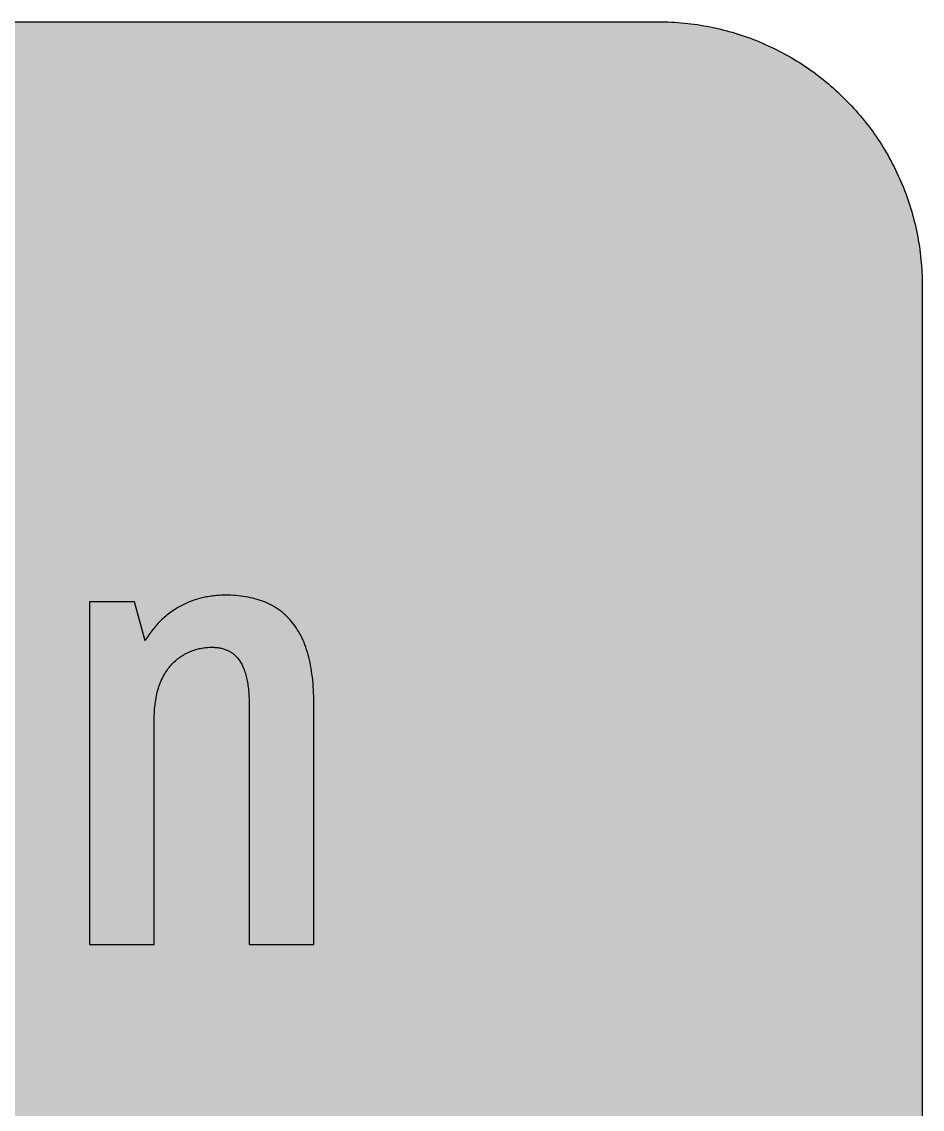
# Model space of a CAD drawing. Header units: millimetres. Extents: x 0 to 212, y 0 to 116.
# Drawn here: x 163.6 to 211.7, y 58.3 to 116.5 of the extents above; entities that cross this region are included whole.
import ezdxf

# ---------------------------------------------------------------- set-up
doc = ezdxf.new("R2010")
doc.units = ezdxf.units.MM

msp = doc.modelspace()

# ---------------------------------------------------------------- hatches: boundary and pattern name
for color, points in [(254, [(14.1633, 0.0536), (13.9878, 0.0533), (13.8125, 0.0559), (13.6373, 0.061), (13.462, 0.0686), (13.2893, 0.0787), (13.114, 0.0914), (12.9413, 0.1041), (12.7686, 0.1219), (12.5959, 0.1397), (12.4231, 0.16), (12.2504, 0.1829), (12.0777, 0.2057), (11.9075, 0.2337), (11.7373, 0.2616), (11.5672, 0.2921), (11.397, 0.3251), (11.2268, 0.3607), (11.0592, 0.3988), (10.8915, 0.4369), (10.7239, 0.4775), (10.5562, 0.5207), (10.3886, 0.5664), (10.2235, 0.6121), (10.0584, 0.6629), (9.8933, 0.7137), (9.7307, 0.7671), (9.5682, 0.8204), (9.4056, 0.8788), (9.2431, 0.9373), (9.083, 0.9982), (8.923, 1.0617), (8.763, 1.1252), (8.6055, 1.1938), (8.4455, 1.2624), (8.2906, 1.331), (8.1331, 1.4046), (7.9781, 1.4783), (7.8232, 1.5545), (7.6708, 1.6332), (7.5184, 1.7145), (7.366, 1.7958), (7.2161, 1.8796), (7.0663, 1.966), (6.919, 2.0523), (6.7716, 2.1438), (6.6243, 2.2352), (6.4795, 2.3266), (6.3348, 2.4232), (6.19, 2.5197), (6.0477, 2.6187), (5.908, 2.7178), (5.7683, 2.8194), (5.6286, 2.9235), (5.4915, 3.0302), (5.3543, 3.1369), (5.2197, 3.2461), (5.0851, 3.3579), (4.953, 3.4722), (4.8209, 3.5865), (4.6914, 3.7033), (4.5644, 3.8202), (4.4348, 3.9395), (4.3104, 4.0615), (4.1859, 4.1859), (4.0615, 4.3104), (3.9395, 4.4348), (3.8202, 4.5618), (3.7033, 4.6914), (3.5865, 4.8209), (3.4722, 4.953), (3.3579, 5.0851), (3.2487, 5.2197), (3.1369, 5.3543), (3.0302, 5.4915), (2.9235, 5.6286), (2.8194, 5.7683), (2.7178, 5.908), (2.6187, 6.0477), (2.5197, 6.19), (2.4232, 6.3348), (2.3266, 6.477), (2.2352, 6.6243), (2.1438, 6.7691), (2.0523, 6.919), (1.966, 7.0663), (1.8796, 7.2161), (1.7958, 7.366), (1.7145, 7.5184), (1.6332, 7.6708), (1.5545, 7.8232), (1.4783, 7.9781), (1.4046, 8.1331), (1.331, 8.2906), (1.2598, 8.4455), (1.1913, 8.603), (1.1252, 8.763), (1.0592, 8.923), (0.9982, 9.083), (0.9373, 9.2431), (0.8763, 9.4056), (0.8204, 9.5682), (0.7645, 9.7307), (0.7112, 9.8933), (0.6604, 10.0584), (0.6121, 10.2235), (0.5639, 10.3911), (0.5207, 10.5562), (0.4775, 10.7239), (0.4343, 10.8915), (0.3962, 11.0592), (0.3607, 11.2268), (0.3251, 11.397), (0.2921, 11.5672), (0.2616, 11.7373), (0.2311, 11.9075), (0.2057, 12.0802), (0.1803, 12.2504), (0.1575, 12.4231), (0.1372, 12.5959), (0.1194, 12.7686), (0.1041, 12.9413), (0.0889, 13.1166), (0.0787, 13.2893), (0.0686, 13.4645), (0.061, 13.6373), (0.0559, 13.8125), (0.0508, 13.9878), (0.0508, 14.163), (0.0522, 102.3592), (0.0508, 102.5322), (0.0559, 102.7074), (0.061, 102.8827), (0.0686, 103.058), (0.0787, 103.2307), (0.0889, 103.4059), (0.1041, 103.5787), (0.1194, 103.7514), (0.1372, 103.9241), (0.1575, 104.0968), (0.1803, 104.2695), (0.2057, 104.4423), (0.2311, 104.6124), (0.2616, 104.7826), (0.2921, 104.9528), (0.3251, 105.123), (0.3607, 105.2932), (0.3962, 105.4608), (0.4343, 105.6284), (0.4775, 105.7961), (0.5207, 105.9637), (0.5639, 106.1314), (0.6121, 106.2965), (0.6604, 106.4616), (0.7112, 106.6267), (0.7645, 106.7892), (0.8204, 106.9518), (0.8763, 107.1143), (0.9373, 107.2769), (0.9982, 107.4369), (1.0592, 107.5969), (1.1252, 107.757), (1.1913, 107.9144), (1.2598, 108.0745), (1.331, 108.2294), (1.4046, 108.3869), (1.4783, 108.5418), (1.5545, 108.6968), (1.6332, 108.8492), (1.7145, 109.0016), (1.7958, 109.154), (1.8796, 109.3038), (1.966, 109.4537), (2.0523, 109.601), (2.1438, 109.7483), (2.2352, 109.8956), (2.3266, 110.0404), (2.4232, 110.1852), (2.5197, 110.33), (2.6187, 110.4722), (2.7178, 110.6119), (2.8194, 110.7516), (2.9235, 110.8913), (3.0302, 111.0285), (3.1369, 111.1656), (3.2487, 111.3003), (3.3579, 111.4349), (3.4722, 111.567), (3.5865, 111.699), (3.7033, 111.8286), (3.8202, 111.9556), (3.9395, 112.0851), (4.0615, 112.2096), (4.1859, 112.334), (4.3104, 112.4585), (4.4348, 112.5804), (4.5644, 112.6998), (4.6914, 112.8166), (4.8209, 112.9335), (4.953, 113.0478), (5.0851, 113.1621), (5.2197, 113.2713), (5.3543, 113.3831), (5.4915, 113.4897), (5.6286, 113.5964), (5.7683, 113.7006), (5.908, 113.8022), (6.0477, 113.9012), (6.19, 114.0003), (6.3348, 114.0968), (6.4795, 114.1933), (6.6243, 114.2848), (6.7716, 114.3762), (6.919, 114.4676), (7.0663, 114.554), (7.2161, 114.6404), (7.366, 114.7242), (7.5184, 114.8055), (7.6708, 114.8867), (7.8232, 114.9655), (7.9781, 115.0417), (8.1331, 115.1153), (8.2906, 115.189), (8.4455, 115.2601), (8.6055, 115.3287), (8.763, 115.3947), (8.923, 115.4608), (9.083, 115.5217), (9.2431, 115.5827), (9.4056, 115.6437), (9.5682, 115.6995), (9.7307, 115.7554), (9.8933, 115.8088), (10.0584, 115.8596), (10.2235, 115.9078), (10.3886, 115.9561), (10.5562, 115.9993), (10.7239, 116.0424), (10.8915, 116.0856), (11.0592, 116.1237), (11.2268, 116.1593), (11.397, 116.1948), (11.5672, 116.2279), (11.7373, 116.2583), (11.9075, 116.2888), (12.0777, 116.3142), (12.2504, 116.3396), (12.4231, 116.3625), (12.5959, 116.3828), (12.7686, 116.4006), (12.9413, 116.4158), (13.114, 116.4311), (13.2893, 116.4412), (13.462, 116.4514), (13.6373, 116.459), (13.8125, 116.4641), (13.9878, 116.4692), (14.163, 116.4692), (197.6078, 116.4703), (197.7822, 116.4692), (197.9574, 116.4641), (198.1327, 116.459), (198.3054, 116.4514), (198.4807, 116.4412), (198.6534, 116.4311), (198.8287, 116.4158), (199.0014, 116.4006), (199.1741, 116.3828), (199.3468, 116.3625), (199.5195, 116.3396), (199.6897, 116.3142), (199.8624, 116.2888), (200.0326, 116.2583), (200.2028, 116.2279), (200.373, 116.1948), (200.5432, 116.1593), (200.7108, 116.1237), (200.8784, 116.0856), (201.0461, 116.0424), (201.2137, 115.9993), (201.3788, 115.9561), (201.5465, 115.9078), (201.7116, 115.8596), (201.8767, 115.8088), (202.0392, 115.7554), (202.2018, 115.6995), (202.3643, 115.6437), (202.5269, 115.5827), (202.6869, 115.5217), (202.8469, 115.4608), (203.007, 115.3947), (203.167, 115.3287), (203.3245, 115.2601), (203.4794, 115.189), (203.6369, 115.1153), (203.7918, 115.0417), (203.9468, 114.9655), (204.0992, 114.8867), (204.2516, 114.8055), (204.404, 114.7242), (204.5538, 114.6404), (204.7037, 114.554), (204.8535, 114.4676), (205.0009, 114.3762), (205.1456, 114.2848), (205.293, 114.1933), (205.4352, 114.0968), (205.58, 114.0003), (205.7222, 113.9012), (205.8619, 113.8022), (206.0016, 113.7006), (206.1413, 113.5964), (206.2785, 113.4897), (206.4156, 113.3831), (206.5503, 113.2713), (206.6849, 113.1621), (206.817, 113.0478), (206.949, 112.9335), (207.0786, 112.8166), (207.2081, 112.6998), (207.3351, 112.5804), (207.4596, 112.4585), (207.584, 112.334), (207.7085, 112.2096), (207.8304, 112.0851), (207.9498, 111.9556), (208.0666, 111.8286), (208.1835, 111.699), (208.2978, 111.567), (208.4121, 111.4349), (208.5238, 111.3003), (208.6331, 111.1656), (208.7397, 111.0285), (208.8464, 110.8913), (208.9506, 110.7516), (209.0522, 110.6119), (209.1512, 110.4722), (209.2503, 110.33), (209.3468, 110.1852), (209.4433, 110.0404), (209.5348, 109.8956), (209.6262, 109.7483), (209.7176, 109.601), (209.804, 109.4537), (209.8904, 109.3038), (209.9742, 109.154), (210.0555, 109.0016), (210.1367, 108.8492), (210.2155, 108.6968), (210.2917, 108.5418), (210.3653, 108.3869), (210.439, 108.2294), (210.5076, 108.0745), (210.5762, 107.9144), (210.6447, 107.757), (210.7082, 107.5969), (210.7717, 107.4369), (210.8327, 107.2769), (210.8911, 107.1143), (210.9495, 106.9518), (211.0029, 106.7892), (211.0562, 106.6267), (211.107, 106.4616), (211.1578, 106.2965), (211.2035, 106.1314), (211.2493, 105.9637), (211.2924, 105.7961), (211.3331, 105.6284), (211.3712, 105.4608), (211.4093, 105.2932), (211.4448, 105.123), (211.4779, 104.9528), (211.5083, 104.7826), (211.5363, 104.6124), (211.5642, 104.4423), (211.5871, 104.2695), (211.6099, 104.0968), (211.6303, 103.9241), (211.648, 103.7514), (211.6658, 103.5787), (211.6785, 103.4059), (211.6912, 103.2307), (211.7014, 103.058), (211.709, 102.8827), (211.7141, 102.7074), (211.7166, 102.5322), (211.7166, 102.3569), (211.7189, 14.1647), (211.7166, 13.9878), (211.7141, 13.8125), (211.709, 13.6373), (211.7014, 13.4645), (211.6912, 13.2893), (211.6785, 13.1166), (211.6658, 12.9413), (211.648, 12.7686), (211.6303, 12.5959), (211.6099, 12.4231), (211.5871, 12.2504), (211.5642, 12.0802), (211.5363, 11.9075), (211.5083, 11.7373), (211.4779, 11.5672), (211.4448, 11.397), (211.4093, 11.2268), (211.3712, 11.0592), (211.3331, 10.8915), (211.2924, 10.7239), (211.2493, 10.5562), (211.2035, 10.3911), (211.1578, 10.2235), (211.107, 10.0584), (211.0562, 9.8933), (211.0029, 9.7307), (210.9495, 9.5682), (210.8911, 9.4056), (210.8327, 9.2431), (210.7717, 9.083), (210.7082, 8.923), (210.6447, 8.763), (210.5762, 8.603), (210.5076, 8.4455), (210.439, 8.2906), (210.3653, 8.1331), (210.2917, 7.9781), (210.2155, 7.8232), (210.1367, 7.6708), (210.0555, 7.5184), (209.9742, 7.366), (209.8904, 7.2161), (209.804, 7.0663), (209.7176, 6.919), (209.6262, 6.7691), (209.5348, 6.6243), (209.4433, 6.477), (209.3468, 6.3348), (209.2503, 6.19), (209.1512, 6.0477), (209.0522, 5.908), (208.9506, 5.7683), (208.8464, 5.6286), (208.7397, 5.4915), (208.6331, 5.3543), (208.5238, 5.2197), (208.4121, 5.0851), (208.2978, 4.953), (208.1835, 4.8209), (208.0666, 4.6914), (207.9498, 4.5618), (207.8304, 4.4348), (207.7085, 4.3104), (207.584, 4.1859), (207.4596, 4.0615), (207.3351, 3.9395), (207.2081, 3.8202), (207.0786, 3.7033), (206.949, 3.5865), (206.817, 3.4722), (206.6849, 3.3579), (206.5503, 3.2461), (206.4156, 3.1369), (206.2785, 3.0302), (206.1413, 2.9235), (206.0016, 2.8194), (205.8619, 2.7178), (205.7222, 2.6187), (205.58, 2.5197), (205.4352, 2.4232), (205.293, 2.3266), (205.1456, 2.2352), (205.0009, 2.1438), (204.8535, 2.0523), (204.7037, 1.966), (204.5538, 1.8796), (204.404, 1.7958), (204.2516, 1.7145), (204.0992, 1.6332), (203.9468, 1.5545), (203.7918, 1.4783), (203.6369, 1.4046), (203.4794, 1.331), (203.3245, 1.2624), (203.167, 1.1938), (203.007, 1.1252), (202.8469, 1.0617), (202.6869, 0.9982), (202.5269, 0.9373), (202.3643, 0.8788), (202.2018, 0.8204), (202.0392, 0.7671), (201.8767, 0.7137), (201.7116, 0.6629), (201.5465, 0.6121), (201.3788, 0.5664), (201.2137, 0.5207), (201.0461, 0.4775), (200.8784, 0.4369), (200.7108, 0.3988), (200.5432, 0.3607), (200.373, 0.3251), (200.2028, 0.2921), (200.0326, 0.2616), (199.8624, 0.2337), (199.6897, 0.2057), (199.5195, 0.1829), (199.3468, 0.16), (199.1741, 0.1397), (199.0014, 0.1219), (198.8287, 0.1041), (198.6534, 0.0914), (198.4807, 0.0787), (198.3054, 0.0686), (198.1327, 0.061), (197.9574, 0.0559), (197.7822, 0.0533), (197.6069, 0.0533)]), (59, [(179.1751, 67.0814), (179.1751, 79.992), (179.1716, 80.1776), (179.1691, 80.3605), (179.164, 80.5409), (179.1538, 80.7187), (179.1437, 80.8914), (179.131, 81.0641), (179.1157, 81.2292), (179.0954, 81.3943), (179.0751, 81.5543), (179.0522, 81.7118), (179.0294, 81.8667), (179.0014, 82.0191), (178.9709, 82.1665), (178.9379, 82.3112), (178.9049, 82.4535), (178.8668, 82.5906), (178.8287, 82.7278), (178.7855, 82.8599), (178.7423, 82.9894), (178.6966, 83.1139), (178.6484, 83.2383), (178.595, 83.3577), (178.5442, 83.4746), (178.4883, 83.5889), (178.4299, 83.7006), (178.369, 83.8073), (178.308, 83.9114), (178.242, 84.0156), (178.1759, 84.1121), (178.1073, 84.2086), (178.0362, 84.3026), (177.9626, 84.3915), (177.8864, 84.4779), (177.8076, 84.5617), (177.7263, 84.643), (177.6451, 84.7217), (177.5587, 84.7979), (177.4723, 84.869), (177.3834, 84.9401), (177.292, 85.0062), (177.198, 85.0697), (177.1015, 85.1306), (177.0024, 85.1891), (176.9034, 85.2449), (176.8018, 85.2957), (176.6951, 85.3465), (176.5884, 85.3948), (176.4817, 85.438), (176.37, 85.4786), (176.2557, 85.5167), (176.1414, 85.5548), (176.022, 85.5878), (175.9026, 85.6183), (175.7807, 85.6437), (175.6588, 85.6691), (175.5318, 85.692), (175.4022, 85.7123), (175.2727, 85.7301), (175.1406, 85.7428), (175.006, 85.7555), (174.8688, 85.7631), (174.7317, 85.7707), (174.5894, 85.7758), (174.4472, 85.7758), (174.3685, 85.7758), (174.2897, 85.7733), (174.211, 85.7707), (174.1322, 85.7682), (174.0535, 85.7631), (173.9748, 85.7555), (173.896, 85.7479), (173.8173, 85.7402), (173.7411, 85.7326), (173.6623, 85.7199), (173.5861, 85.7098), (173.5099, 85.6971), (173.4312, 85.6818), (173.355, 85.6666), (173.2788, 85.6513), (173.2051, 85.6336), (173.1289, 85.6158), (173.0527, 85.5955), (172.9791, 85.5751), (172.9054, 85.5523), (172.8318, 85.5294), (172.7581, 85.504), (172.6844, 85.4786), (172.6108, 85.4532), (172.5397, 85.4253), (172.466, 85.3948), (172.3949, 85.3643), (172.3238, 85.3338), (172.2526, 85.3008), (172.1841, 85.2653), (172.1129, 85.2297), (172.0444, 85.1941), (171.9758, 85.156), (171.9072, 85.1179), (171.8386, 85.0773), (171.7726, 85.0367), (171.704, 84.9935), (171.638, 84.9478), (171.5745, 84.902), (171.5084, 84.8563), (171.4449, 84.8081), (171.3789, 84.7598), (171.3154, 84.709), (171.2544, 84.6582), (171.1909, 84.6049), (171.13, 84.549), (171.069, 84.4931), (171.0106, 84.4372), (170.9496, 84.3788), (170.8912, 84.3178), (170.8328, 84.2569), (170.7744, 84.1959), (170.7185, 84.1324), (170.6626, 84.0664), (170.6067, 84.0003), (170.5534, 83.9318), (170.5, 83.8632), (170.4467, 83.7946), (170.3934, 83.7209), (170.3426, 83.6498), (170.2918, 83.5736), (170.241, 83.4974), (170.1927, 83.4212), (170.1444, 83.3425), (169.5799, 85.4244), (167.1807, 85.4244), (167.1807, 67.0814), (170.6383, 67.0814), (170.6383, 79.1803), (170.6372, 79.3115), (170.6423, 79.441), (170.6474, 79.568), (170.6575, 79.6925), (170.6677, 79.8144), (170.6804, 79.9338), (170.6956, 80.0506), (170.7134, 80.1624), (170.7312, 80.2742), (170.754, 80.3834), (170.7769, 80.4875), (170.8023, 80.5917), (170.8302, 80.6933), (170.8582, 80.7923), (170.8912, 80.8863), (170.9242, 80.9803), (170.9572, 81.0717), (170.9953, 81.1606), (171.0309, 81.2444), (171.0715, 81.3283), (171.1122, 81.4095), (171.1554, 81.4908), (171.2011, 81.567), (171.2443, 81.6407), (171.2925, 81.7118), (171.3408, 81.7829), (171.389, 81.8515), (171.4398, 81.915), (171.4932, 81.9785), (171.5465, 82.0395), (171.5999, 82.0979), (171.6557, 82.1563), (171.7116, 82.2096), (171.77, 82.263), (171.8285, 82.3138), (171.8869, 82.362), (171.9453, 82.4103), (172.0063, 82.4535), (172.0672, 82.4967), (172.1307, 82.5373), (172.1942, 82.5754), (172.2577, 82.6135), (172.3212, 82.6491), (172.3847, 82.6821), (172.4508, 82.7126), (172.5143, 82.743), (172.5803, 82.771), (172.6463, 82.7964), (172.7124, 82.8192), (172.7784, 82.8421), (172.8445, 82.8624), (172.913, 82.8827), (172.9791, 82.9005), (173.0451, 82.9158), (173.1112, 82.931), (173.1797, 82.9437), (173.2458, 82.9539), (173.3118, 82.964), (173.3779, 82.9716), (173.4439, 82.9767), (173.5099, 82.9818), (173.576, 82.9869), (173.642, 82.9894), (173.7055, 82.9894), (173.7614, 82.9894), (173.8173, 82.9869), (173.8732, 82.9843), (173.9265, 82.9818), (173.9798, 82.9767), (174.0332, 82.9691), (174.084, 82.9615), (174.1373, 82.9539), (174.1881, 82.9437), (174.2389, 82.9335), (174.2872, 82.9208), (174.338, 82.9081), (174.3862, 82.8929), (174.4345, 82.8777), (174.4802, 82.8599), (174.5259, 82.8396), (174.5717, 82.8192), (174.6174, 82.7989), (174.6606, 82.7761), (174.7037, 82.7507), (174.7469, 82.7253), (174.7876, 82.6973), (174.8307, 82.6668), (174.8688, 82.6364), (174.9095, 82.6033), (174.9476, 82.5703), (174.9857, 82.5322), (175.0238, 82.4967), (175.0593, 82.456), (175.0949, 82.4154), (175.1279, 82.3722), (175.1609, 82.329), (175.194, 82.2808), (175.227, 82.2325), (175.2575, 82.1842), (175.2879, 82.1309), (175.3159, 82.0776), (175.3438, 82.0217), (175.3718, 81.9633), (175.3972, 81.9048), (175.4226, 81.8413), (175.448, 81.7778), (175.4708, 81.7118), (175.4937, 81.6458), (175.514, 81.5746), (175.5343, 81.5035), (175.5546, 81.4299), (175.5724, 81.3511), (175.5902, 81.2724), (175.6054, 81.1936), (175.6207, 81.1098), (175.6359, 81.0235), (175.6486, 80.9371), (175.6613, 80.8457), (175.6715, 80.7542), (175.6816, 80.6602), (175.6893, 80.5637), (175.6969, 80.4621), (175.7045, 80.3605), (175.7096, 80.2564), (175.7121, 80.1497), (175.7147, 80.0405), (175.7172, 79.9287), (175.7172, 79.8144), (175.7193, 67.0814)])]:
    msp.add_hatch(color=color).paths.add_polyline_path(points)
h = msp.add_hatch(color=59)
h.paths.add_polyline_path([(14.1633, 3.5814), (13.8887, 3.5839), (13.6169, 3.5941), (13.3477, 3.6119), (13.081, 3.6347), (12.8143, 3.6652), (12.5501, 3.7008), (12.2885, 3.7465), (12.0294, 3.7948), (11.7729, 3.8506), (11.5164, 3.9141), (11.2649, 3.9827), (11.016, 4.0564), (10.7671, 4.1351), (10.5232, 4.2215), (10.2819, 4.3129), (10.0432, 4.412), (9.8069, 4.5161), (9.5733, 4.6228), (9.3447, 4.7371), (9.1186, 4.8565), (8.8951, 4.9809), (8.6741, 5.113), (8.4582, 5.2476), (8.2448, 5.3873), (8.0366, 5.5321), (7.8308, 5.682), (7.6276, 5.8369), (7.4295, 5.9969), (7.2365, 6.1595), (7.046, 6.3297), (6.8605, 6.5024), (6.6777, 6.6802), (6.5024, 6.8605), (6.3271, 7.046), (6.1595, 7.2365), (5.9969, 7.432), (5.8369, 7.6302), (5.682, 7.8308), (5.5321, 8.0366), (5.3873, 8.2448), (5.2451, 8.4582), (5.1105, 8.6741), (4.9809, 8.8951), (4.8565, 9.1186), (4.7371, 9.3447), (4.6228, 9.5758), (4.5136, 9.8069), (4.4094, 10.0432), (4.3129, 10.2819), (4.2215, 10.5232), (4.1351, 10.7696), (4.0538, 11.016), (3.9802, 11.2649), (3.9116, 11.5189), (3.8506, 11.7729), (3.7948, 12.0294), (3.744, 12.2911), (3.7008, 12.5527), (3.6627, 12.8143), (3.6322, 13.081), (3.6093, 13.3502), (3.5916, 13.6195), (3.5814, 13.8913), (3.5789, 14.163), (3.58, 102.3592), (3.5814, 102.6312), (3.5916, 102.903), (3.6093, 103.1723), (3.6322, 103.439), (3.6627, 103.7057), (3.7008, 103.9698), (3.744, 104.2314), (3.7948, 104.4905), (3.8506, 104.7471), (3.9116, 105.0036), (3.9802, 105.2551), (4.0538, 105.504), (4.1351, 105.7529), (4.2215, 105.9967), (4.3129, 106.238), (4.4094, 106.4768), (4.5136, 106.713), (4.6228, 106.9467), (4.7371, 107.1753), (4.8565, 107.4014), (4.9809, 107.6249), (5.1105, 107.8459), (5.2451, 108.0618), (5.3873, 108.2751), (5.5321, 108.4834), (5.682, 108.6891), (5.8369, 108.8923), (5.9969, 109.0905), (6.1595, 109.2835), (6.3271, 109.474), (6.5024, 109.6594), (6.6777, 109.8423), (6.8605, 110.0176), (7.046, 110.1928), (7.2365, 110.3605), (7.4295, 110.523), (7.6276, 110.683), (7.8308, 110.838), (8.0366, 110.9878), (8.2448, 111.1326), (8.4582, 111.2749), (8.6741, 111.4095), (8.8951, 111.539), (9.1186, 111.6635), (9.3447, 111.7829), (9.5733, 111.8972), (9.8069, 112.0064), (10.0432, 112.1105), (10.2819, 112.207), (10.5232, 112.2985), (10.7671, 112.3848), (11.016, 112.4661), (11.2649, 112.5398), (11.5164, 112.6084), (11.7729, 112.6693), (12.0294, 112.7252), (12.2885, 112.776), (12.5501, 112.8192), (12.8143, 112.8573), (13.081, 112.8878), (13.3477, 112.9106), (13.6169, 112.9284), (13.8887, 112.9386), (14.163, 112.9411), (197.6078, 112.9425), (197.8787, 112.9386), (198.1505, 112.9284), (198.4197, 112.9106), (198.689, 112.8878), (198.9557, 112.8573), (199.2173, 112.8192), (199.4789, 112.776), (199.7405, 112.7252), (199.9971, 112.6693), (200.2511, 112.6084), (200.5051, 112.5398), (200.754, 112.4661), (201.0004, 112.3848), (201.2467, 112.2985), (201.488, 112.207), (201.7268, 112.1105), (201.963, 112.0064), (202.1942, 111.8972), (202.4253, 111.7829), (202.6514, 111.6635), (202.8749, 111.539), (203.0959, 111.4095), (203.3118, 111.2749), (203.5251, 111.1326), (203.7334, 110.9878), (203.9391, 110.838), (204.1398, 110.683), (204.3379, 110.523), (204.5335, 110.3605), (204.724, 110.1928), (204.9094, 110.0176), (205.0898, 109.8423), (205.2676, 109.6594), (205.4403, 109.474), (205.6105, 109.2835), (205.773, 109.0905), (205.933, 108.8923), (206.088, 108.6891), (206.2378, 108.4834), (206.3826, 108.2751), (206.5223, 108.0618), (206.6569, 107.8459), (206.789, 107.6249), (206.9135, 107.4014), (207.0329, 107.1753), (207.1472, 106.9467), (207.2538, 106.713), (207.358, 106.4768), (207.457, 106.238), (207.5485, 105.9967), (207.6348, 105.7529), (207.7136, 105.504), (207.7872, 105.2551), (207.8558, 105.0036), (207.9193, 104.7471), (207.9752, 104.4905), (208.0235, 104.2314), (208.0692, 103.9698), (208.1047, 103.7057), (208.1352, 103.439), (208.1581, 103.1723), (208.1759, 102.903), (208.186, 102.6312), (208.1911, 102.3569), (208.1911, 14.1647), (208.186, 13.8913), (208.1759, 13.6195), (208.1581, 13.3502), (208.1352, 13.081), (208.1047, 12.8143), (208.0692, 12.5527), (208.0235, 12.2911), (207.9752, 12.0294), (207.9193, 11.7729), (207.8558, 11.5189), (207.7872, 11.2649), (207.7136, 11.016), (207.6348, 10.7696), (207.5485, 10.5232), (207.457, 10.2819), (207.358, 10.0432), (207.2538, 9.8069), (207.1472, 9.5758), (207.0329, 9.3447), (206.9135, 9.1186), (206.789, 8.8951), (206.6569, 8.6741), (206.5223, 8.4582), (206.3826, 8.2448), (206.2378, 8.0366), (206.088, 7.8308), (205.933, 7.6302), (205.773, 7.432), (205.6105, 7.2365), (205.4403, 7.046), (205.2676, 6.8605), (205.0898, 6.6802), (204.9094, 6.5024), (204.724, 6.3297), (204.5335, 6.1595), (204.3379, 5.9969), (204.1398, 5.8369), (203.9391, 5.682), (203.7334, 5.5321), (203.5251, 5.3873), (203.3118, 5.2476), (203.0959, 5.113), (202.8749, 4.9809), (202.6514, 4.8565), (202.4253, 4.7371), (202.1942, 4.6228), (201.963, 4.5161), (201.7268, 4.412), (201.488, 4.3129), (201.2467, 4.2215), (201.0004, 4.1351), (200.754, 4.0564), (200.5051, 3.9827), (200.2511, 3.9141), (199.9971, 3.8506), (199.7405, 3.7948), (199.4789, 3.7465), (199.2173, 3.7008), (198.9557, 3.6652), (198.689, 3.6347), (198.4197, 3.6119), (198.1505, 3.5941), (197.8787, 3.5839), (197.6069, 3.5789)])
h.paths.add_polyline_path([(14.1633, 8.8731), (14.0259, 8.8748), (13.8887, 8.8798), (13.7541, 8.8875), (13.622, 8.9002), (13.4874, 8.9154), (13.3553, 8.9332), (13.2258, 8.9535), (13.0962, 8.9789), (12.9667, 9.0068), (12.8397, 9.0373), (12.7127, 9.0729), (12.5882, 9.1084), (12.4663, 9.1491), (12.3419, 9.1923), (12.2225, 9.238), (12.1031, 9.2888), (11.9837, 9.3396), (11.8694, 9.3929), (11.7526, 9.4513), (11.6408, 9.5098), (11.5291, 9.5733), (11.4198, 9.6368), (11.3106, 9.7053), (11.2039, 9.7765), (11.0998, 9.8476), (10.9957, 9.9238), (10.8966, 10), (10.7975, 10.0787), (10.6985, 10.1625), (10.6045, 10.2464), (10.5105, 10.3327), (10.4216, 10.4216), (10.3327, 10.5131), (10.2464, 10.6045), (10.16, 10.701), (10.0787, 10.7975), (10, 10.8966), (9.9212, 10.9982), (9.8476, 11.0998), (9.7739, 11.2039), (9.7053, 11.3106), (9.6368, 11.4198), (9.5707, 11.5291), (9.5098, 11.6408), (9.4488, 11.7551), (9.3929, 11.8694), (9.337, 11.9863), (9.2862, 12.1031), (9.238, 12.2225), (9.1923, 12.3444), (9.1491, 12.4663), (9.1084, 12.5908), (9.0703, 12.7152), (9.0373, 12.8397), (9.0068, 12.9692), (8.9789, 13.0962), (8.9535, 13.2258), (8.9306, 13.3579), (8.9129, 13.4899), (8.8976, 13.622), (8.8849, 13.7566), (8.8773, 13.8913), (8.8722, 14.0259), (8.8697, 14.163), (8.8717, 102.3592), (8.8722, 102.4941), (8.8773, 102.6312), (8.8849, 102.7659), (8.8976, 102.8979), (8.9129, 103.0326), (8.9306, 103.1646), (8.9535, 103.2942), (8.9789, 103.4237), (9.0068, 103.5533), (9.0373, 103.6803), (9.0703, 103.8073), (9.1084, 103.9317), (9.1491, 104.0536), (9.1923, 104.1781), (9.238, 104.2975), (9.2862, 104.4169), (9.337, 104.5362), (9.3929, 104.6505), (9.4488, 104.7674), (9.5098, 104.8791), (9.5707, 104.9909), (9.6368, 105.1001), (9.7053, 105.2093), (9.7739, 105.316), (9.8476, 105.4202), (9.9212, 105.5243), (10, 105.6234), (10.0787, 105.7224), (10.16, 105.8215), (10.2464, 105.9155), (10.3327, 106.0094), (10.4216, 106.0983), (10.5105, 106.1872), (10.6045, 106.2736), (10.6985, 106.36), (10.7975, 106.4412), (10.8966, 106.52), (10.9957, 106.5987), (11.0998, 106.6724), (11.2039, 106.746), (11.3106, 106.8146), (11.4198, 106.8832), (11.5291, 106.9492), (11.6408, 107.0102), (11.7526, 107.0712), (11.8694, 107.127), (11.9837, 107.1829), (12.1031, 107.2337), (12.2225, 107.282), (12.3419, 107.3277), (12.4663, 107.3709), (12.5882, 107.4115), (12.7127, 107.4496), (12.8397, 107.4826), (12.9667, 107.5131), (13.0962, 107.5411), (13.2258, 107.5665), (13.3553, 107.5893), (13.4874, 107.6071), (13.622, 107.6223), (13.7541, 107.635), (13.8887, 107.6427), (14.0259, 107.6477), (14.163, 107.6503), (197.6078, 107.6508), (197.7441, 107.6477), (197.8787, 107.6427), (198.0133, 107.635), (198.1479, 107.6223), (198.28, 107.6071), (198.4121, 107.5893), (198.5442, 107.5665), (198.6737, 107.5411), (198.8007, 107.5131), (198.9303, 107.4826), (199.0547, 107.4496), (199.1792, 107.4115), (199.3036, 107.3709), (199.4256, 107.3277), (199.5475, 107.282), (199.6669, 107.2337), (199.7837, 107.1829), (199.9005, 107.127), (200.0148, 107.0712), (200.1291, 107.0102), (200.2409, 106.9492), (200.3501, 106.8832), (200.4593, 106.8146), (200.566, 106.746), (200.6702, 106.6724), (200.7718, 106.5987), (200.8734, 106.52), (200.9724, 106.4412), (201.0689, 106.36), (201.1655, 106.2736), (201.2569, 106.1872), (201.3483, 106.0983), (201.4372, 106.0094), (201.5236, 105.9155), (201.6074, 105.8215), (201.6912, 105.7224), (201.77, 105.6234), (201.8462, 105.5243), (201.9224, 105.4202), (201.9935, 105.316), (202.0646, 105.2093), (202.1332, 105.1001), (202.1967, 104.9909), (202.2602, 104.8791), (202.3186, 104.7674), (202.377, 104.6505), (202.4304, 104.5362), (202.4812, 104.4169), (202.532, 104.2975), (202.5777, 104.1781), (202.6209, 104.0536), (202.6615, 103.9317), (202.6971, 103.8073), (202.7326, 103.6803), (202.7631, 103.5533), (202.7911, 103.4237), (202.8165, 103.2942), (202.8368, 103.1646), (202.8546, 103.0326), (202.8698, 102.8979), (202.8825, 102.7659), (202.8901, 102.6312), (202.8952, 102.4941), (202.8977, 102.3569), (202.8994, 14.1647), (202.8952, 14.0259), (202.8901, 13.8913), (202.8825, 13.7566), (202.8698, 13.622), (202.8546, 13.4899), (202.8368, 13.3579), (202.8165, 13.2258), (202.7911, 13.0962), (202.7631, 12.9692), (202.7326, 12.8397), (202.6971, 12.7152), (202.6615, 12.5908), (202.6209, 12.4663), (202.5777, 12.3444), (202.532, 12.2225), (202.4812, 12.1031), (202.4304, 11.9863), (202.377, 11.8694), (202.3186, 11.7551), (202.2602, 11.6408), (202.1967, 11.5291), (202.1332, 11.4198), (202.0646, 11.3106), (201.9935, 11.2039), (201.9224, 11.0998), (201.8462, 10.9982), (201.77, 10.8966), (201.6912, 10.7975), (201.6074, 10.701), (201.5236, 10.6045), (201.4372, 10.5131), (201.3483, 10.4216), (201.2569, 10.3327), (201.1655, 10.2464), (201.0689, 10.1625), (200.9724, 10.0787), (200.8734, 10), (200.7718, 9.9238), (200.6702, 9.8476), (200.566, 9.7765), (200.4593, 9.7053), (200.3501, 9.6368), (200.2409, 9.5733), (200.1291, 9.5098), (200.0148, 9.4513), (199.9005, 9.3929), (199.7837, 9.3396), (199.6669, 9.2888), (199.5475, 9.238), (199.4256, 9.1923), (199.3036, 9.1491), (199.1792, 9.1084), (199.0547, 9.0729), (198.9303, 9.0373), (198.8007, 9.0068), (198.6737, 8.9789), (198.5442, 8.9535), (198.4121, 8.9332), (198.28, 8.9154), (198.1479, 8.9002), (198.0133, 8.8875), (197.8787, 8.8798), (197.7441, 8.8748), (197.6069, 8.8722)], flags=16)
h = msp.add_hatch(color=59)
h.paths.add_polyline_path([(182.1395, 85.4244), (182.1395, 82.6036), (184.2562, 82.6036), (184.2562, 67.0814), (187.7138, 67.0814), (187.7138, 85.4244)])
edge = h.paths.add_edge_path(flags=16)
edge.add_line((183.5849, 91.2107), (183.5836, 91.1454))
edge.add_line((183.5836, 91.1454), (183.5861, 91.0819))
edge.add_line((183.5861, 91.0819), (183.5912, 91.0184))
edge.add_line((183.5912, 91.0184), (183.5963, 90.9549))
edge.add_line((183.5963, 90.9549), (183.6014, 90.8939))
edge.add_line((183.6014, 90.8939), (183.609, 90.8329))
edge.add_line((183.609, 90.8329), (183.6191, 90.772))
edge.add_line((183.6191, 90.772), (183.6293, 90.711))
edge.add_line((183.6293, 90.711), (183.642, 90.6526))
edge.add_line((183.642, 90.6526), (183.6572, 90.5916))
edge.add_line((183.6572, 90.5916), (183.6699, 90.5332))
edge.add_line((183.6699, 90.5332), (183.6877, 90.4773))
edge.add_line((183.6877, 90.4773), (183.7055, 90.4189))
edge.add_line((183.7055, 90.4189), (183.7233, 90.363))
edge.add_line((183.7233, 90.363), (183.7436, 90.3097))
edge.add_line((183.7436, 90.3097), (183.7639, 90.2538))
edge.add_line((183.7639, 90.2538), (183.7868, 90.2005))
edge.add_line((183.7868, 90.2005), (183.8122, 90.1471))
edge.add_line((183.8122, 90.1471), (183.8376, 90.0938))
edge.add_line((183.8376, 90.0938), (183.863, 90.043))
edge.add_line((183.863, 90.043), (183.8909, 89.9922))
edge.add_line((183.8909, 89.9922), (183.9189, 89.9414))
edge.add_line((183.9189, 89.9414), (183.9493, 89.8931))
edge.add_line((183.9493, 89.8931), (183.9798, 89.8449))
edge.add_line((183.9798, 89.8449), (184.0128, 89.7992))
edge.add_line((184.0128, 89.7992), (184.0459, 89.7509))
edge.add_line((184.0459, 89.7509), (184.0789, 89.7052))
edge.add_line((184.0789, 89.7052), (184.1144, 89.662))
edge.add_line((184.1144, 89.662), (184.1525, 89.6188))
edge.add_line((184.1525, 89.6188), (184.1881, 89.5756))
edge.add_line((184.1881, 89.5756), (184.2287, 89.535))
edge.add_line((184.2287, 89.535), (184.2668, 89.4944))
edge.add_line((184.2668, 89.4944), (184.3075, 89.4537))
edge.add_line((184.3075, 89.4537), (184.3507, 89.4156))
edge.add_line((184.3507, 89.4156), (184.3913, 89.3775))
edge.add_line((184.3913, 89.3775), (184.437, 89.342))
edge.add_line((184.437, 89.342), (184.4802, 89.3064))
edge.add_line((184.4802, 89.3064), (184.5259, 89.2708))
edge.add_line((184.5259, 89.2708), (184.5716, 89.2378))
edge.add_line((184.5716, 89.2378), (184.6199, 89.2073))
edge.add_line((184.6199, 89.2073), (184.6682, 89.1743))
edge.add_line((184.6682, 89.1743), (184.7164, 89.1464))
edge.add_line((184.7164, 89.1464), (184.7672, 89.1159))
edge.add_line((184.7672, 89.1159), (184.818, 89.0905))
edge.add_line((184.818, 89.0905), (184.8688, 89.0626))
edge.add_line((184.8688, 89.0626), (184.9196, 89.0372))
edge.add_line((184.9196, 89.0372), (184.973, 89.0143))
edge.add_line((184.973, 89.0143), (185.0288, 88.9914))
edge.add_line((185.0288, 88.9914), (185.0822, 88.9711))
edge.add_line((185.0822, 88.9711), (185.1381, 88.9508))
edge.add_line((185.1381, 88.9508), (185.1939, 88.9305))
edge.add_line((185.1939, 88.9305), (185.2498, 88.9127))
edge.add_line((185.2498, 88.9127), (185.3082, 88.8975))
edge.add_line((185.3082, 88.8975), (185.3667, 88.8822))
edge.add_line((185.3667, 88.8822), (185.4251, 88.8695))
edge.add_line((185.4251, 88.8695), (185.486, 88.8568))
edge.add_line((185.486, 88.8568), (185.5445, 88.8467))
edge.add_line((185.5445, 88.8467), (185.6054, 88.8365))
edge.add_line((185.6054, 88.8365), (185.6664, 88.8289))
edge.add_line((185.6664, 88.8289), (185.7299, 88.8213))
edge.add_line((185.7299, 88.8213), (185.7908, 88.8162))
edge.add_line((185.7908, 88.8162), (185.8543, 88.8136))
edge.add_line((185.8543, 88.8136), (185.9178, 88.8111))
edge.add_line((185.9178, 88.8111), (185.9839, 88.8111))
edge.add_line((185.9839, 88.8111), (186.0474, 88.8111))
edge.add_line((186.0474, 88.8111), (186.1109, 88.8136))
edge.add_line((186.1109, 88.8136), (186.1744, 88.8162))
edge.add_line((186.1744, 88.8162), (186.2379, 88.8213))
edge.add_line((186.2379, 88.8213), (186.2988, 88.8289))
edge.add_line((186.2988, 88.8289), (186.3598, 88.8365))
edge.add_line((186.3598, 88.8365), (186.4208, 88.8467))
edge.add_line((186.4208, 88.8467), (186.4817, 88.8568))
edge.add_line((186.4817, 88.8568), (186.5401, 88.8695))
edge.add_line((186.5401, 88.8695), (186.5986, 88.8822))
edge.add_line((186.5986, 88.8822), (186.657, 88.8975))
edge.add_line((186.657, 88.8975), (186.7154, 88.9127))
edge.add_line((186.7154, 88.9127), (186.7713, 88.9305))
edge.add_line((186.7713, 88.9305), (186.8297, 88.9508))
edge.add_line((186.8297, 88.9508), (186.883, 88.9711))
edge.add_line((186.883, 88.9711), (186.9389, 88.9914))
edge.add_line((186.9389, 88.9914), (186.9923, 89.0143))
edge.add_line((186.9923, 89.0143), (187.0456, 89.0372))
edge.add_line((187.0456, 89.0372), (187.0989, 89.0626))
edge.add_line((187.0989, 89.0626), (187.1497, 89.0905))
edge.add_line((187.1497, 89.0905), (187.2005, 89.1159))
edge.add_line((187.2005, 89.1159), (187.2488, 89.1464))
edge.add_line((187.2488, 89.1464), (187.2996, 89.1743))
edge.add_line((187.2996, 89.1743), (187.3479, 89.2073))
edge.add_line((187.3479, 89.2073), (187.3936, 89.2378))
edge.add_line((187.3936, 89.2378), (187.4418, 89.2708))
edge.add_line((187.4418, 89.2708), (187.485, 89.3064))
edge.add_line((187.485, 89.3064), (187.5307, 89.342))
edge.add_line((187.5307, 89.342), (187.5739, 89.3775))
edge.add_line((187.5739, 89.3775), (187.6171, 89.4156))
edge.add_line((187.6171, 89.4156), (187.6577, 89.4537))
edge.add_line((187.6577, 89.4537), (187.6984, 89.4944))
edge.add_line((187.6984, 89.4944), (187.739, 89.535))
edge.add_line((187.739, 89.535), (187.7771, 89.5756))
edge.add_line((187.7771, 89.5756), (187.8152, 89.6188))
edge.add_line((187.8152, 89.6188), (187.8508, 89.662))
edge.add_line((187.8508, 89.662), (187.8863, 89.7052))
edge.add_line((187.8863, 89.7052), (187.9219, 89.7509))
edge.add_line((187.9219, 89.7509), (187.9549, 89.7992))
edge.add_line((187.9549, 89.7992), (187.9854, 89.8449))
edge.add_line((187.9854, 89.8449), (188.0159, 89.8931))
edge.add_line((188.0159, 89.8931), (188.0464, 89.9414))
edge.add_line((188.0464, 89.9414), (188.0743, 89.9922))
edge.add_line((188.0743, 89.9922), (188.1022, 90.043))
edge.add_line((188.1022, 90.043), (188.1302, 90.0938))
edge.add_line((188.1302, 90.0938), (188.1556, 90.1471))
edge.add_line((188.1556, 90.1471), (188.1784, 90.2005))
edge.add_line((188.1784, 90.2005), (188.2013, 90.2538))
edge.add_line((188.2013, 90.2538), (188.2216, 90.3097))
edge.add_line((188.2216, 90.3097), (188.2419, 90.363))
edge.add_line((188.2419, 90.363), (188.2623, 90.4189))
edge.add_line((188.2623, 90.4189), (188.2775, 90.4773))
edge.add_line((188.2775, 90.4773), (188.2953, 90.5332))
edge.add_line((188.2953, 90.5332), (188.3105, 90.5916))
edge.add_line((188.3105, 90.5916), (188.3232, 90.6526))
edge.add_line((188.3232, 90.6526), (188.3359, 90.711))
edge.add_line((188.3359, 90.711), (188.3461, 90.772))
edge.add_line((188.3461, 90.772), (188.3562, 90.8329))
edge.add_line((188.3562, 90.8329), (188.3639, 90.8939))
edge.add_line((188.3639, 90.8939), (188.3715, 90.9549))
edge.add_line((188.3715, 90.9549), (188.3766, 91.0184))
edge.add_line((188.3766, 91.0184), (188.3791, 91.0819))
edge.add_line((188.3791, 91.0819), (188.3816, 91.1454))
edge.add_line((188.3816, 91.1454), (188.3816, 91.2089))
edge.add_line((188.3816, 91.2089), (188.3816, 91.2724))
edge.add_line((188.3816, 91.2724), (188.3791, 91.3384))
edge.add_line((188.3791, 91.3384), (188.3766, 91.3994))
edge.add_line((188.3766, 91.3994), (188.3715, 91.4629))
edge.add_line((188.3715, 91.4629), (188.3639, 91.5238))
edge.add_line((188.3639, 91.5238), (188.3562, 91.5873))
edge.add_line((188.3562, 91.5873), (188.3461, 91.6483))
edge.add_line((188.3461, 91.6483), (188.3359, 91.7067))
edge.add_line((188.3359, 91.7067), (188.3232, 91.7677))
edge.add_line((188.3232, 91.7677), (188.3105, 91.8261))
edge.add_line((188.3105, 91.8261), (188.2953, 91.8845))
edge.add_line((188.2953, 91.8845), (188.2775, 91.9404))
edge.add_line((188.2775, 91.9404), (188.2623, 91.9988))
edge.add_line((188.2623, 91.9988), (188.2419, 92.0547))
edge.add_line((188.2419, 92.0547), (188.2216, 92.1106))
edge.add_line((188.2216, 92.1106), (188.2013, 92.1639))
edge.add_line((188.2013, 92.1639), (188.1784, 92.2172))
edge.add_line((188.1784, 92.2172), (188.1556, 92.2706))
edge.add_line((188.1556, 92.2706), (188.1302, 92.3239))
edge.add_line((188.1302, 92.3239), (188.1022, 92.3747))
edge.add_line((188.1022, 92.3747), (188.0743, 92.4255))
edge.add_line((188.0743, 92.4255), (188.0464, 92.4763))
edge.add_line((188.0464, 92.4763), (188.0159, 92.5246))
edge.add_line((188.0159, 92.5246), (187.9854, 92.5728))
edge.add_line((187.9854, 92.5728), (187.9549, 92.6186))
edge.add_line((187.9549, 92.6186), (187.9219, 92.6668))
edge.add_line((187.9219, 92.6668), (187.8863, 92.7125))
edge.add_line((187.8863, 92.7125), (187.8508, 92.7557))
edge.add_line((187.8508, 92.7557), (187.8152, 92.7989))
edge.add_line((187.8152, 92.7989), (187.7771, 92.8421))
edge.add_line((187.7771, 92.8421), (187.739, 92.8827))
edge.add_line((187.739, 92.8827), (187.6984, 92.9234))
edge.add_line((187.6984, 92.9234), (187.6577, 92.964))
edge.add_line((187.6577, 92.964), (187.6171, 93.0021))
edge.add_line((187.6171, 93.0021), (187.5739, 93.0402))
edge.add_line((187.5739, 93.0402), (187.5307, 93.0758))
edge.add_line((187.5307, 93.0758), (187.485, 93.1113))
edge.add_line((187.485, 93.1113), (187.4418, 93.1469))
edge.add_line((187.4418, 93.1469), (187.3936, 93.1799))
edge.add_line((187.3936, 93.1799), (187.3479, 93.2104))
edge.add_line((187.3479, 93.2104), (187.2996, 93.2409))
edge.add_line((187.2996, 93.2409), (187.2488, 93.2713))
edge.add_line((187.2488, 93.2713), (187.2005, 93.3018))
edge.add_line((187.2005, 93.3018), (187.1497, 93.3272))
edge.add_line((187.1497, 93.3272), (187.0989, 93.3552))
edge.add_line((187.0989, 93.3552), (187.0456, 93.3806))
edge.add_line((187.0456, 93.3806), (186.9923, 93.4034))
edge.add_line((186.9923, 93.4034), (186.9389, 93.4263))
edge.add_line((186.9389, 93.4263), (186.883, 93.4466))
edge.add_line((186.883, 93.4466), (186.8297, 93.4669))
edge.add_line((186.8297, 93.4669), (186.7713, 93.4872))
edge.add_line((186.7713, 93.4872), (186.7154, 93.505))
edge.add_line((186.7154, 93.505), (186.657, 93.5203))
edge.add_line((186.657, 93.5203), (186.5986, 93.5355))
edge.add_line((186.5986, 93.5355), (186.5401, 93.5482))
edge.add_line((186.5401, 93.5482), (186.4817, 93.5609))
edge.add_line((186.4817, 93.5609), (186.4208, 93.5711))
edge.add_line((186.4208, 93.5711), (186.3598, 93.5812))
edge.add_line((186.3598, 93.5812), (186.2988, 93.5888))
edge.add_line((186.2988, 93.5888), (186.2379, 93.5965))
edge.add_line((186.2379, 93.5965), (186.1744, 93.6015))
edge.add_line((186.1744, 93.6015), (186.1109, 93.6041))
edge.add_line((186.1109, 93.6041), (186.0474, 93.6066))
edge.add_line((186.0474, 93.6066), (185.9839, 93.6066))
edge.add_line((185.9839, 93.6066), (185.9178, 93.6066))
edge.add_line((185.9178, 93.6066), (185.8543, 93.6041))
edge.add_line((185.8543, 93.6041), (185.7908, 93.6015))
edge.add_line((185.7908, 93.6015), (185.7299, 93.5965))
edge.add_line((185.7299, 93.5965), (185.6664, 93.5888))
edge.add_line((185.6664, 93.5888), (185.6054, 93.5812))
edge.add_line((185.6054, 93.5812), (185.5445, 93.5711))
edge.add_line((185.5445, 93.5711), (185.486, 93.5609))
edge.add_line((185.486, 93.5609), (185.4251, 93.5482))
edge.add_line((185.4251, 93.5482), (185.3667, 93.5355))
edge.add_line((185.3667, 93.5355), (185.3082, 93.5203))
edge.add_line((185.3082, 93.5203), (185.2498, 93.505))
edge.add_line((185.2498, 93.505), (185.1939, 93.4872))
edge.add_line((185.1939, 93.4872), (185.1381, 93.4669))
edge.add_line((185.1381, 93.4669), (185.0822, 93.4466))
edge.add_line((185.0822, 93.4466), (185.0288, 93.4263))
edge.add_line((185.0288, 93.4263), (184.973, 93.4034))
edge.add_line((184.973, 93.4034), (184.9196, 93.3806))
edge.add_line((184.9196, 93.3806), (184.8688, 93.3552))
edge.add_line((184.8688, 93.3552), (184.818, 93.3272))
edge.add_line((184.818, 93.3272), (184.7672, 93.3018))
edge.add_line((184.7672, 93.3018), (184.7164, 93.2713))
edge.add_line((184.7164, 93.2713), (184.6682, 93.2409))
edge.add_line((184.6682, 93.2409), (184.6199, 93.2104))
edge.add_line((184.6199, 93.2104), (184.5716, 93.1799))
edge.add_line((184.5716, 93.1799), (184.5259, 93.1469))
edge.add_line((184.5259, 93.1469), (184.4802, 93.1113))
edge.add_line((184.4802, 93.1113), (184.437, 93.0758))
edge.add_line((184.437, 93.0758), (184.3913, 93.0402))
edge.add_line((184.3913, 93.0402), (184.3507, 93.0021))
edge.add_line((184.3507, 93.0021), (184.3075, 92.964))
edge.add_line((184.3075, 92.964), (184.2668, 92.9234))
edge.add_line((184.2668, 92.9234), (184.2287, 92.8827))
edge.add_line((184.2287, 92.8827), (184.1881, 92.8421))
edge.add_line((184.1881, 92.8421), (184.1525, 92.7989))
edge.add_line((184.1525, 92.7989), (184.1144, 92.7557))
edge.add_line((184.1144, 92.7557), (184.0789, 92.7125))
edge.add_line((184.0789, 92.7125), (184.0459, 92.6668))
edge.add_line((184.0459, 92.6668), (184.0128, 92.6186))
edge.add_line((184.0128, 92.6186), (183.9798, 92.5728))
edge.add_line((183.9798, 92.5728), (183.9493, 92.5246))
edge.add_line((183.9493, 92.5246), (183.9189, 92.4763))
edge.add_line((183.9189, 92.4763), (183.8909, 92.4255))
edge.add_line((183.8909, 92.4255), (183.863, 92.3747))
edge.add_line((183.863, 92.3747), (183.8376, 92.3239))
edge.add_line((183.8376, 92.3239), (183.8122, 92.2706))
edge.add_line((183.8122, 92.2706), (183.7868, 92.2172))
edge.add_line((183.7868, 92.2172), (183.7639, 92.1639))
edge.add_line((183.7639, 92.1639), (183.7436, 92.1106))
edge.add_line((183.7436, 92.1106), (183.7233, 92.0547))
edge.add_line((183.7233, 92.0547), (183.7055, 91.9988))
edge.add_line((183.7055, 91.9988), (183.6877, 91.9404))
edge.add_line((183.6877, 91.9404), (183.6699, 91.8845))
edge.add_line((183.6699, 91.8845), (183.6572, 91.8261))
edge.add_line((183.6572, 91.8261), (183.642, 91.7677))
edge.add_line((183.642, 91.7677), (183.6293, 91.7067))
edge.add_line((183.6293, 91.7067), (183.6191, 91.6483))
edge.add_line((183.6191, 91.6483), (183.609, 91.5873))
edge.add_line((183.609, 91.5873), (183.6014, 91.5238))
edge.add_line((183.6014, 91.5238), (183.5963, 91.4629))
edge.add_line((183.5963, 91.4629), (183.5912, 91.3994))
edge.add_line((183.5912, 91.3994), (183.5861, 91.3384))
edge.add_line((183.5861, 91.3384), (183.5836, 91.2724))
edge.add_line((183.5836, 91.2724), (183.5836, 91.2089))

# ---------------------------------------------------------------- linework, layer by layer
at = {"color": 254}
msp.add_lwpolyline([(14.163, 116.4692), (197.6078, 116.4703), (197.7822, 116.4692), (197.9574, 116.4641), (198.1327, 116.459), (198.3054, 116.4514), (198.4807, 116.4412), (198.6534, 116.4311), (198.8287, 116.4158), (199.0014, 116.4006), (199.1741, 116.3828), (199.3468, 116.3625), (199.5195, 116.3396), (199.6897, 116.3142), (199.8624, 116.2888), (200.0326, 116.2583), (200.2028, 116.2279), (200.373, 116.1948), (200.5432, 116.1593), (200.7108, 116.1237), (200.8784, 116.0856), (201.0461, 116.0424), (201.2137, 115.9993), (201.3788, 115.9561), (201.5465, 115.9078), (201.7116, 115.8596), (201.8767, 115.8088), (202.0392, 115.7554), (202.2018, 115.6995), (202.3643, 115.6437), (202.5269, 115.5827), (202.6869, 115.5217), (202.8469, 115.4608), (203.007, 115.3947), (203.167, 115.3287), (203.3245, 115.2601), (203.4794, 115.189), (203.6369, 115.1153), (203.7918, 115.0417), (203.9468, 114.9655), (204.0992, 114.8867), (204.2516, 114.8055), (204.404, 114.7242), (204.5538, 114.6404), (204.7037, 114.554), (204.8535, 114.4676), (205.0009, 114.3762), (205.1456, 114.2848), (205.293, 114.1933), (205.4352, 114.0968), (205.58, 114.0003), (205.7222, 113.9012), (205.8619, 113.8022), (206.0016, 113.7006), (206.1413, 113.5964), (206.2785, 113.4897), (206.4156, 113.3831), (206.5503, 113.2713), (206.6849, 113.1621), (206.817, 113.0478), (206.949, 112.9335), (207.0786, 112.8166), (207.2081, 112.6998), (207.3351, 112.5804), (207.4596, 112.4585), (207.584, 112.334), (207.7085, 112.2096), (207.8304, 112.0851), (207.9498, 111.9556), (208.0666, 111.8286), (208.1835, 111.699), (208.2978, 111.567), (208.4121, 111.4349), (208.5238, 111.3003), (208.6331, 111.1656), (208.7397, 111.0285), (208.8464, 110.8913), (208.9506, 110.7516), (209.0522, 110.6119), (209.1512, 110.4722), (209.2503, 110.33), (209.3468, 110.1852), (209.4433, 110.0404), (209.5348, 109.8956), (209.6262, 109.7483), (209.7176, 109.601), (209.804, 109.4537), (209.8904, 109.3038), (209.9742, 109.154), (210.0555, 109.0016), (210.1367, 108.8492), (210.2155, 108.6968), (210.2917, 108.5418), (210.3653, 108.3869), (210.439, 108.2294), (210.5076, 108.0745), (210.5762, 107.9144), (210.6447, 107.757), (210.7082, 107.5969), (210.7717, 107.4369), (210.8327, 107.2769), (210.8911, 107.1143), (210.9495, 106.9518), (211.0029, 106.7892), (211.0562, 106.6267), (211.107, 106.4616), (211.1578, 106.2965), (211.2035, 106.1314), (211.2493, 105.9637), (211.2924, 105.7961), (211.3331, 105.6284), (211.3712, 105.4608), (211.4093, 105.2932), (211.4448, 105.123), (211.4779, 104.9528), (211.5083, 104.7826), (211.5363, 104.6124), (211.5642, 104.4423), (211.5871, 104.2695), (211.6099, 104.0968), (211.6303, 103.9241), (211.648, 103.7514), (211.6658, 103.5787), (211.6785, 103.4059), (211.6912, 103.2307), (211.7014, 103.058), (211.709, 102.8827), (211.7141, 102.7074), (211.7166, 102.5322), (211.7166, 102.3569), (211.7189, 14.1647)], dxfattribs=at)
at = {"color": 59}
msp.add_lwpolyline([(179.1751, 67.0814), (179.1751, 79.992), (179.1716, 80.1776), (179.1691, 80.3605), (179.164, 80.5409), (179.1538, 80.7187), (179.1437, 80.8914), (179.131, 81.0641), (179.1157, 81.2292), (179.0954, 81.3943), (179.0751, 81.5543), (179.0522, 81.7118), (179.0294, 81.8667), (179.0014, 82.0191), (178.9709, 82.1665), (178.9379, 82.3112), (178.9049, 82.4535), (178.8668, 82.5906), (178.8287, 82.7278), (178.7855, 82.8599), (178.7423, 82.9894), (178.6966, 83.1139), (178.6484, 83.2383), (178.595, 83.3577), (178.5442, 83.4746), (178.4883, 83.5889), (178.4299, 83.7006), (178.369, 83.8073), (178.308, 83.9114), (178.242, 84.0156), (178.1759, 84.1121), (178.1073, 84.2086), (178.0362, 84.3026), (177.9626, 84.3915), (177.8864, 84.4779), (177.8076, 84.5617), (177.7263, 84.643), (177.6451, 84.7217), (177.5587, 84.7979), (177.4723, 84.869), (177.3834, 84.9401), (177.292, 85.0062), (177.198, 85.0697), (177.1015, 85.1306), (177.0024, 85.1891), (176.9034, 85.2449), (176.8018, 85.2957), (176.6951, 85.3465), (176.5884, 85.3948), (176.4817, 85.438), (176.37, 85.4786), (176.2557, 85.5167), (176.1414, 85.5548), (176.022, 85.5878), (175.9026, 85.6183), (175.7807, 85.6437), (175.6588, 85.6691), (175.5318, 85.692), (175.4022, 85.7123), (175.2727, 85.7301), (175.1406, 85.7428), (175.006, 85.7555), (174.8688, 85.7631), (174.7317, 85.7707), (174.5894, 85.7758), (174.4472, 85.7758), (174.3685, 85.7758), (174.2897, 85.7733), (174.211, 85.7707), (174.1322, 85.7682), (174.0535, 85.7631), (173.9748, 85.7555), (173.896, 85.7479), (173.8173, 85.7402), (173.7411, 85.7326), (173.6623, 85.7199), (173.5861, 85.7098), (173.5099, 85.6971), (173.4312, 85.6818), (173.355, 85.6666), (173.2788, 85.6513), (173.2051, 85.6336), (173.1289, 85.6158), (173.0527, 85.5955), (172.9791, 85.5751), (172.9054, 85.5523), (172.8318, 85.5294), (172.7581, 85.504), (172.6844, 85.4786), (172.6108, 85.4532), (172.5397, 85.4253), (172.466, 85.3948), (172.3949, 85.3643), (172.3238, 85.3338), (172.2526, 85.3008), (172.1841, 85.2653), (172.1129, 85.2297), (172.0444, 85.1941), (171.9758, 85.156), (171.9072, 85.1179), (171.8386, 85.0773), (171.7726, 85.0367), (171.704, 84.9935), (171.638, 84.9478), (171.5745, 84.902), (171.5084, 84.8563), (171.4449, 84.8081), (171.3789, 84.7598), (171.3154, 84.709), (171.2544, 84.6582), (171.1909, 84.6049), (171.13, 84.549), (171.069, 84.4931), (171.0106, 84.4372), (170.9496, 84.3788), (170.8912, 84.3178), (170.8328, 84.2569), (170.7744, 84.1959), (170.7185, 84.1324), (170.6626, 84.0664), (170.6067, 84.0003), (170.5534, 83.9318), (170.5, 83.8632), (170.4467, 83.7946), (170.3934, 83.7209), (170.3426, 83.6498), (170.2918, 83.5736), (170.241, 83.4974), (170.1927, 83.4212), (170.1444, 83.3425), (169.5799, 85.4244), (167.1807, 85.4244), (167.1807, 67.0814), (170.6383, 67.0814), (170.6383, 79.1803), (170.6372, 79.3115), (170.6423, 79.441), (170.6474, 79.568), (170.6575, 79.6925), (170.6677, 79.8144), (170.6804, 79.9338), (170.6956, 80.0506), (170.7134, 80.1624), (170.7312, 80.2742), (170.754, 80.3834), (170.7769, 80.4875), (170.8023, 80.5917), (170.8302, 80.6933), (170.8582, 80.7923), (170.8912, 80.8863), (170.9242, 80.9803), (170.9572, 81.0717), (170.9953, 81.1606), (171.0309, 81.2444), (171.0715, 81.3283), (171.1122, 81.4095), (171.1554, 81.4908), (171.2011, 81.567), (171.2443, 81.6407), (171.2925, 81.7118), (171.3408, 81.7829), (171.389, 81.8515), (171.4398, 81.915), (171.4932, 81.9785), (171.5465, 82.0395), (171.5999, 82.0979), (171.6557, 82.1563), (171.7116, 82.2096), (171.77, 82.263), (171.8285, 82.3138), (171.8869, 82.362), (171.9453, 82.4103), (172.0063, 82.4535), (172.0672, 82.4967), (172.1307, 82.5373), (172.1942, 82.5754), (172.2577, 82.6135), (172.3212, 82.6491), (172.3847, 82.6821), (172.4508, 82.7126), (172.5143, 82.743), (172.5803, 82.771), (172.6463, 82.7964), (172.7124, 82.8192), (172.7784, 82.8421), (172.8445, 82.8624), (172.913, 82.8827), (172.9791, 82.9005), (173.0451, 82.9158), (173.1112, 82.931), (173.1797, 82.9437), (173.2458, 82.9539), (173.3118, 82.964), (173.3779, 82.9716), (173.4439, 82.9767), (173.5099, 82.9818), (173.576, 82.9869), (173.642, 82.9894), (173.7055, 82.9894), (173.7614, 82.9894), (173.8173, 82.9869), (173.8732, 82.9843), (173.9265, 82.9818), (173.9798, 82.9767), (174.0332, 82.9691), (174.084, 82.9615), (174.1373, 82.9539), (174.1881, 82.9437), (174.2389, 82.9335), (174.2872, 82.9208), (174.338, 82.9081), (174.3862, 82.8929), (174.4345, 82.8777), (174.4802, 82.8599), (174.5259, 82.8396), (174.5717, 82.8192), (174.6174, 82.7989), (174.6606, 82.7761), (174.7037, 82.7507), (174.7469, 82.7253), (174.7876, 82.6973), (174.8307, 82.6668), (174.8688, 82.6364), (174.9095, 82.6033), (174.9476, 82.5703), (174.9857, 82.5322), (175.0238, 82.4967), (175.0593, 82.456), (175.0949, 82.4154), (175.1279, 82.3722), (175.1609, 82.329), (175.194, 82.2808), (175.227, 82.2325), (175.2575, 82.1842), (175.2879, 82.1309), (175.3159, 82.0776), (175.3438, 82.0217), (175.3718, 81.9633), (175.3972, 81.9048), (175.4226, 81.8413), (175.448, 81.7778), (175.4708, 81.7118), (175.4937, 81.6458), (175.514, 81.5746), (175.5343, 81.5035), (175.5546, 81.4299), (175.5724, 81.3511), (175.5902, 81.2724), (175.6054, 81.1936), (175.6207, 81.1098), (175.6359, 81.0235), (175.6486, 80.9371), (175.6613, 80.8457), (175.6715, 80.7542), (175.6816, 80.6602), (175.6893, 80.5637), (175.6969, 80.4621), (175.7045, 80.3605), (175.7096, 80.2564), (175.7121, 80.1497), (175.7147, 80.0405), (175.7172, 79.9287), (175.7172, 79.8144), (175.7193, 67.0814), (179.1751, 67.0814)], dxfattribs=at)

doc.saveas('drawing.dxf')
